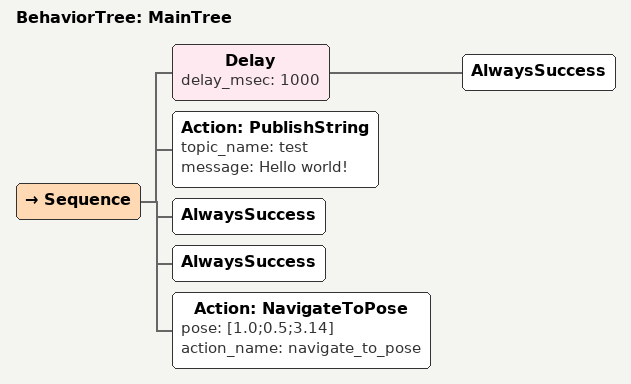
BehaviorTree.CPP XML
<?xml version="1.0"?>
<root BTCPP_format="4"  main_tree_to_execute="MainTree">
    <BehaviorTree ID="MainTree">
        <Sequence>
            <Delay delay_msec="1000">
                <AlwaysSuccess/>
            </Delay>
            <Action ID="PublishString" topic_name="test" message="Hello world!"/>
            <AlwaysSuccess/>
            <AlwaysSuccess/>
            <Action ID="NavigateToPose" pose="[1.0;0.5;3.14]" action_name="navigate_to_pose"/>
        </Sequence>
    </BehaviorTree>
</root>
